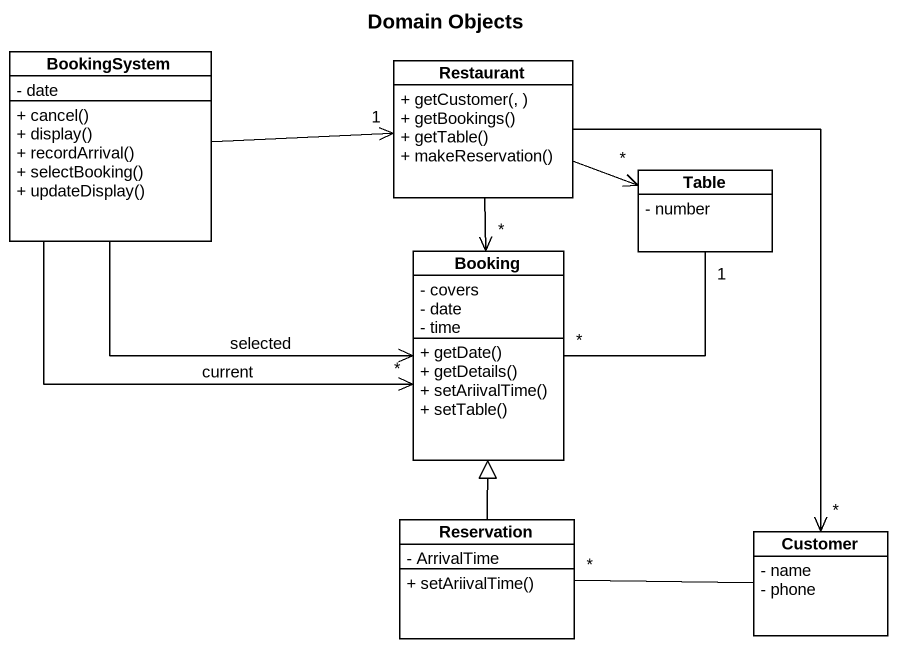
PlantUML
@startuml
title Domain Objects
hide circle
hide empty members
skinparam classAttributeIconSize 0
class BookingSystem {
  - date
  + cancel()
  + display()
  + recordArrival()
  + selectBooking()
  + updateDisplay()
}
class Restaurant {
  + getCustomer(, )
  + getBookings()
  + getTable()
  + makeReservation()
}
class Table {
  - number
}
class Booking {
  - covers
  - date
  - time
  + getDate()
  + getDetails()
  + setAriivalTime()
  + setTable()
}
class Reservation {
  - ArrivalTime
  + setAriivalTime()
}
class Customer {
  - name
  - phone
}
BookingSystem -right-> "1" Restaurant
BookingSystem -right-> "*" Booking : current
BookingSystem -right-> Booking : selected
Restaurant -right-> "*" Table
Restaurant --> "*" Booking
Restaurant --> "*" Customer
Table "1" -- "*" Booking
Reservation -up-|> Booking
Customer -left- "*" Reservation
@enduml
